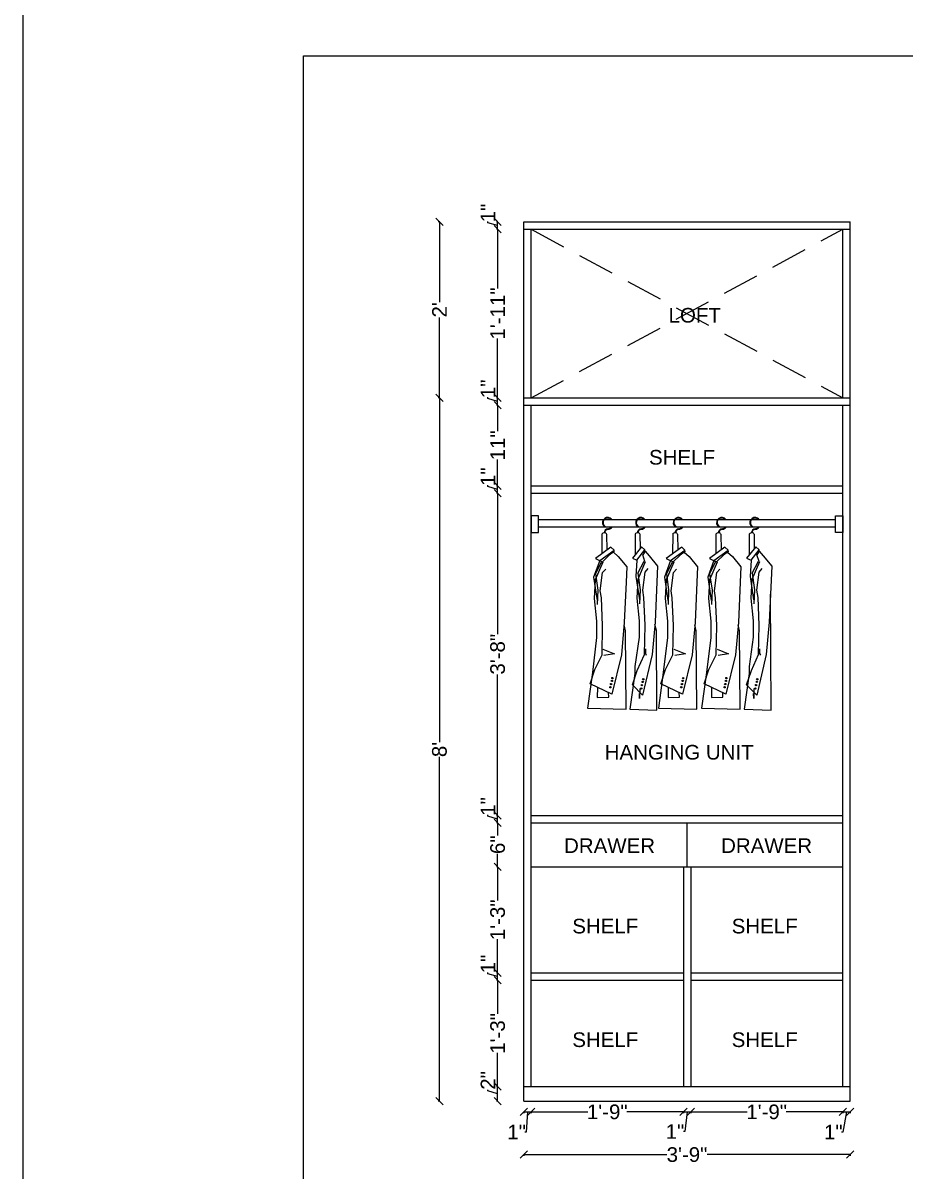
# Model space of a CAD drawing. Header units: inches. Extents: x 15448 to 46480, y -8154 to 0.
# Drawn here: x 17505.8 to 17626.2, y -3089.1 to -2932.4 of the extents above; entities that cross this region are included whole.
import ezdxf

# ---------------------------------------------------------------- set-up
doc = ezdxf.new("R2010")
doc.units = ezdxf.units.IN
doc.header["$MEASUREMENT"] = 0
doc.linetypes.add('DASHED2', pattern=[0.375, 0.25, -0.125])
doc.styles.add('b.k', font='verdana.ttf')
doc.styles.get("Standard").update_dxf_attribs({"font": 'arial.ttf'})
doc.dimstyles.new('STANDARD$0', dxfattribs={"dimscale": 0, "dimtxt": 6, "dimasz": 3, "dimexe": 2, "dimexo": 2, "dimgap": 0, "dimtad": 0, "dimtih": 1, "dimtoh": 1, "dimdec": 1, "dimzin": 0, "dimdsep": 46, "dimlunit": 4, "dimtxsty": 'b.k', "dimcen": 2.5, "dimclrd": 256, "dimclre": 256, "dimclrt": 256, "dimadec": 0, "dimazin": 0, "dimtfac": 1, "dimtdec": 1, "dimtofl": 0, "dimtmove": 2, "dimatfit": 2, "dimfxl": 1, "dimfrac": 2, "dimtolj": 1, "dimtzin": 0, "dimlwd": 9, "dimlwe": 9, "dimarcsym": 0})

# ---------------------------------------------------------------- blocks, each defined once
blk = doc.blocks.new('rdth')
at = {"color": 18, "true_color": 0x000000}
for p, q in [((3607.32, 824.21), (3607.31, 822.23)), ((3607.87, 822.64), (3607.83, 824.19)), ((3610.69, 824.21), (3610.67, 822.12)), ((3611.23, 822.81), (3611.2, 824.19)), ((3614.48, 824.21), (3614.47, 822.23)), ((3615.03, 822.64), (3614.99, 824.19)), ((3618.86, 824.21), (3618.85, 822.23)), ((3619.41, 822.64), (3619.37, 824.19)), ((3622.23, 824.21), (3622.22, 822.12)), ((3622.77, 822.81), (3622.74, 824.19)), ((3608.23, 822.91), (3606.66, 821.75)), ((3607.1, 821.54), (3608.55, 822.59)), ((3607.38, 821.41), (3608.07, 822.09)), ((3608.58, 822.47), (3608.07, 822.09)), ((3608.23, 822.91), (3608.55, 822.59)), ((3608.48, 822.4), (3608.98, 821.97)), ((3608.58, 822.47), (3608.55, 822.59)), ((3611.34, 822.95), (3610.41, 821.79)), ((3610.85, 821.58), (3611.67, 822.63)), ((3611.34, 822.95), (3611.67, 822.63)), ((3611.7, 822.51), (3611.45, 822.13)), ((3611.67, 821.45), (3611.45, 822.13)), ((3611.7, 822.51), (3611.67, 822.63)), ((3611.69, 822.51), (3612.09, 822.01)), ((3615.39, 822.91), (3613.82, 821.75)), ((3614.26, 821.54), (3615.71, 822.59)), ((3614.54, 821.41), (3615.23, 822.09)), ((3615.74, 822.47), (3615.23, 822.09)), ((3615.39, 822.91), (3615.71, 822.59)), ((3615.64, 822.4), (3616.14, 821.97)), ((3615.74, 822.47), (3615.71, 822.59)), ((3619.77, 822.91), (3618.2, 821.75)), ((3618.64, 821.54), (3620.1, 822.59)), ((3618.92, 821.41), (3619.61, 822.09)), ((3620.12, 822.47), (3619.61, 822.09)), ((3619.77, 822.91), (3620.1, 822.59)), ((3620.02, 822.4), (3620.52, 821.97)), ((3620.12, 822.47), (3620.1, 822.59)), ((3622.89, 822.95), (3621.95, 821.79)), ((3622.4, 821.58), (3623.21, 822.63)), ((3622.89, 822.95), (3623.21, 822.63)), ((3623.24, 822.51), (3622.99, 822.13)), ((3623.21, 821.45), (3622.99, 822.13)), ((3623.24, 822.51), (3623.21, 822.63)), ((3623.23, 822.51), (3623.63, 822.01)), ((3607.1, 821.54), (3606.49, 819.88)), ((3607.43, 821.39), (3606.65, 819.6)), ((3606.66, 821.75), (3607.43, 821.38)), ((3606.68, 820.22), (3607.32, 821.44)), ((3608.98, 821.97), (3609.83, 820.93)), ((3609.83, 820.93), (3609.77, 819.35)), ((3610.41, 821.79), (3610.85, 821.58)), ((3610.85, 821.58), (3610.77, 819.92)), ((3611.71, 821.43), (3610.94, 819.64)), ((3610.96, 820.26), (3611.61, 821.48)), ((3612.1, 822.01), (3612.95, 820.97)), ((3612.95, 820.97), (3612.89, 819.4)), ((3614.26, 821.54), (3613.65, 819.88)), ((3614.59, 821.39), (3613.81, 819.6)), ((3613.82, 821.75), (3614.59, 821.38)), ((3613.84, 820.22), (3614.48, 821.44)), ((3616.14, 821.97), (3616.99, 820.93)), ((3616.99, 820.93), (3616.93, 819.35)), ((3618.64, 821.54), (3618.03, 819.88)), ((3618.97, 821.39), (3618.19, 819.6)), ((3618.2, 821.75), (3618.97, 821.38)), ((3618.22, 820.22), (3618.86, 821.44)), ((3620.52, 821.97), (3621.38, 820.93)), ((3621.38, 820.93), (3621.31, 819.35)), ((3621.95, 821.79), (3622.4, 821.58)), ((3622.4, 821.58), (3622.32, 819.92)), ((3623.26, 821.43), (3622.48, 819.64)), ((3622.51, 820.26), (3623.15, 821.48)), ((3623.64, 822.01), (3624.49, 820.97)), ((3624.49, 820.97), (3624.25, 815.33)), ((3606.49, 819.88), (3606.83, 817.52)), ((3606.68, 820.22), (3606.91, 818.54)), ((3607.16, 818.5), (3607.4, 820.33)), ((3607.4, 820.33), (3607.71, 820.69)), ((3610.77, 819.92), (3611.12, 817.56)), ((3610.96, 820.26), (3611.2, 818.58)), ((3611.45, 818.55), (3611.69, 820.37)), ((3611.69, 820.37), (3611.99, 820.73)), ((3613.65, 819.88), (3613.99, 817.52)), ((3613.84, 820.22), (3614.07, 818.54)), ((3614.32, 818.5), (3614.56, 820.33)), ((3614.56, 820.33), (3614.86, 820.69)), ((3618.03, 819.88), (3618.37, 817.52)), ((3618.22, 820.22), (3618.46, 818.54)), ((3618.7, 818.5), (3618.94, 820.33)), ((3618.94, 820.33), (3619.25, 820.69)), ((3622.32, 819.92), (3622.66, 817.56)), ((3622.51, 820.26), (3622.74, 818.58)), ((3622.99, 818.55), (3623.23, 820.37)), ((3623.23, 820.37), (3623.53, 820.73)), ((3606.65, 819.6), (3606.55, 817.71)), ((3609.77, 819.35), (3609.59, 815.29)), ((3610.94, 819.64), (3610.84, 817.76)), ((3612.89, 819.4), (3612.71, 815.33)), ((3613.81, 819.6), (3613.71, 817.71)), ((3616.93, 819.35), (3616.75, 815.29)), ((3618.19, 819.6), (3618.09, 817.71)), ((3621.31, 819.35), (3621.13, 815.29)), ((3622.48, 819.64), (3622.38, 817.76)), ((3606.55, 817.71), (3606.79, 815.41)), ((3606.91, 818.54), (3606.86, 817.12)), ((3607.28, 817.78), (3607.16, 818.5)), ((3607.4, 814.98), (3607.28, 817.78)), ((3610.84, 817.76), (3611.08, 815.45)), ((3611.2, 818.58), (3611.14, 817.16)), ((3611.57, 817.82), (3611.45, 818.55)), ((3611.69, 815.02), (3611.57, 817.82)), ((3613.71, 817.71), (3613.95, 815.41)), ((3614.07, 818.54), (3614.02, 817.12)), ((3614.44, 817.78), (3614.32, 818.5)), ((3614.56, 814.98), (3614.44, 817.78)), ((3618.09, 817.71), (3618.34, 815.41)), ((3618.46, 818.54), (3618.4, 817.12)), ((3618.82, 817.78), (3618.7, 818.5)), ((3618.94, 814.98), (3618.82, 817.78)), ((3622.38, 817.76), (3622.62, 815.45)), ((3622.74, 818.58), (3622.69, 817.16)), ((3623.11, 817.82), (3622.99, 818.55)), ((3623.23, 815.02), (3623.11, 817.82)), ((3624.43, 806.42), (3624.37, 818.15)), ((3606.79, 815.41), (3606.79, 813.77)), ((3609.59, 815.29), (3609.29, 812.01)), ((3611.08, 815.45), (3611.08, 813.81)), ((3612.71, 815.33), (3612.4, 812.05)), ((3613.95, 815.41), (3613.95, 813.77)), ((3616.75, 815.29), (3616.45, 812.01)), ((3618.34, 815.41), (3618.34, 813.77)), ((3621.13, 815.29), (3620.83, 812.01)), ((3622.62, 815.45), (3622.62, 813.81)), ((3624.25, 815.33), (3623.94, 812.05)), ((3607.34, 812.01), (3607.4, 814.98)), ((3609.71, 814.44), (3609.57, 815.04)), ((3609.77, 806.53), (3609.71, 814.44)), ((3611.63, 812.05), (3611.69, 815.02)), ((3612.83, 814.48), (3612.68, 815.08)), ((3612.89, 806.42), (3612.83, 814.48)), ((3614.5, 812.01), (3614.56, 814.98)), ((3616.87, 814.44), (3616.73, 815.04)), ((3616.93, 806.53), (3616.87, 814.44)), ((3618.88, 812.01), (3618.94, 814.98)), ((3621.25, 814.44), (3621.11, 815.04)), ((3621.31, 806.53), (3621.25, 814.44)), ((3623.17, 812.05), (3623.23, 815.02)), ((3606.79, 813.77), (3606.37, 810.22)), ((3611.08, 813.81), (3610.66, 810.83)), ((3613.95, 813.77), (3613.53, 810.22)), ((3618.34, 813.77), (3617.91, 810.22)), ((3622.62, 813.81), (3622.2, 810.83)), ((3606.61, 810.54), (3607.34, 812.01)), ((3607.43, 812.59), (3608.6, 812.11)), ((3608.6, 812.11), (3607.53, 811.95)), ((3609.29, 812.01), (3608.32, 808.04)), ((3610.9, 810.43), (3611.63, 812.05)), ((3612.4, 812.05), (3611.43, 807.93)), ((3611.72, 812.63), (3611.72, 812.15)), ((3611.72, 812.15), (3611.81, 811.99)), ((3613.77, 810.54), (3614.5, 812.01)), ((3614.59, 812.59), (3615.76, 812.11)), ((3615.76, 812.11), (3614.69, 811.95)), ((3616.45, 812.01), (3615.48, 808.04)), ((3618.15, 810.54), (3618.88, 812.01)), ((3618.97, 812.59), (3620.14, 812.11)), ((3620.14, 812.11), (3619.07, 811.95)), ((3620.83, 812.01), (3619.86, 808.04)), ((3622.44, 810.43), (3623.17, 812.05)), ((3623.94, 812.05), (3622.98, 807.93)), ((3623.26, 812.63), (3623.26, 812.15)), ((3623.26, 812.15), (3623.36, 811.99)), ((3606.13, 809.08), (3606.61, 810.54)), ((3610.66, 810.83), (3610.66, 810.13)), ((3613.29, 809.08), (3613.77, 810.54)), ((3617.67, 809.08), (3618.15, 810.54)), ((3622.2, 810.83), (3622.2, 810.13)), ((3606.37, 810.24), (3605.87, 806.63)), ((3606.37, 810.22), (3606.37, 810.24)), ((3610.66, 810.13), (3610.15, 806.52)), ((3610.42, 808.97), (3610.9, 810.43)), ((3613.53, 810.24), (3613.03, 806.63)), ((3613.53, 810.22), (3613.53, 810.24)), ((3617.91, 810.24), (3617.41, 806.63)), ((3617.91, 810.22), (3617.91, 810.24)), ((3622.2, 810.13), (3621.7, 806.52)), ((3621.96, 808.97), (3622.44, 810.43)), ((3608.32, 808.04), (3606.13, 809.08)), ((3606.87, 808.73), (3606.85, 807.7)), ((3608.01, 807.72), (3608, 808.2)), ((3611.43, 807.93), (3610.42, 808.97)), ((3611.15, 808.62), (3611.14, 807.59)), ((3615.48, 808.04), (3613.29, 809.08)), ((3614.02, 808.73), (3614.01, 807.7)), ((3615.17, 807.72), (3615.15, 808.2)), ((3619.86, 808.04), (3617.67, 809.08)), ((3618.41, 808.73), (3618.39, 807.7)), ((3619.55, 807.72), (3619.54, 808.2)), ((3622.98, 807.93), (3621.96, 808.97)), ((3622.69, 808.62), (3622.68, 807.59)), ((3606.85, 807.7), (3608.01, 807.72)), ((3611.12, 807.61), (3611.11, 808.09)), ((3611.14, 807.59), (3611.12, 807.61)), ((3614.01, 807.7), (3615.17, 807.72)), ((3618.39, 807.7), (3619.55, 807.72)), ((3622.67, 807.61), (3622.65, 808.09)), ((3622.68, 807.59), (3622.67, 807.61)), ((3605.87, 806.63), (3609.77, 806.53)), ((3610.15, 806.52), (3612.89, 806.42)), ((3613.03, 806.63), (3616.93, 806.53)), ((3617.41, 806.63), (3621.31, 806.53)), ((3621.7, 806.52), (3624.43, 806.42))]:
    blk.add_line(p, q, dxfattribs=at)
for centre, radius in [((3607.62, 824.97), 0.055), ((3610.97, 824.97), 0.055), ((3614.78, 824.97), 0.055), ((3619.16, 824.97), 0.055), ((3622.51, 824.97), 0.055), ((3608.33, 809.38), 0.0683), ((3608.38, 809.66), 0.0683), ((3611.45, 809.27), 0.0683), ((3611.5, 809.55), 0.0683), ((3615.49, 809.38), 0.0683), ((3615.54, 809.66), 0.0683), ((3619.87, 809.38), 0.0683), ((3619.92, 809.66), 0.0683), ((3622.99, 809.27), 0.0683), ((3623.04, 809.55), 0.0683), ((3608.19, 808.73), 0.0683), ((3608.25, 809.06), 0.0683), ((3611.3, 808.61), 0.0683), ((3611.36, 808.95), 0.0683), ((3615.35, 808.73), 0.0683), ((3615.41, 809.06), 0.0683), ((3619.73, 808.73), 0.0683), ((3619.79, 809.06), 0.0683), ((3622.84, 808.61), 0.0683), ((3622.91, 808.95), 0.0683)]:
    blk.add_circle(centre, radius, dxfattribs=at)
for centre, radius, start, end in [((3607.9, 825.38), 0.522, 58.8889, 230.4094), ((3607.9, 825.38), 0.465, 58.8889, 230.4094), ((3607.86, 825.31), 0.552, 46.2084, 58.8889), ((3607.86, 825.31), 0.609, 40.831, 58.8889), ((3611.26, 825.38), 0.522, 58.8889, 230.4094), ((3611.26, 825.38), 0.465, 58.8889, 230.4094), ((3611.21, 825.31), 0.552, 46.2084, 58.8889), ((3611.21, 825.31), 0.609, 40.831, 58.8889), ((3615.06, 825.38), 0.522, 58.8889, 230.4094), ((3615.06, 825.38), 0.465, 58.8889, 230.4094), ((3615.01, 825.31), 0.552, 46.2084, 58.8889), ((3615.01, 825.31), 0.609, 40.831, 58.8889), ((3619.44, 825.38), 0.522, 58.8889, 230.4094), ((3619.44, 825.38), 0.465, 58.8889, 230.4094), ((3619.4, 825.31), 0.552, 46.2084, 58.8889), ((3619.4, 825.31), 0.609, 40.831, 58.8889), ((3622.8, 825.38), 0.522, 58.8889, 230.4094), ((3622.8, 825.38), 0.465, 58.8889, 230.4094), ((3622.75, 825.31), 0.552, 46.2084, 58.8889), ((3622.75, 825.31), 0.609, 40.831, 58.8889), ((3608, 824.31), 0.457, 98.1438, 177.8717), ((3608, 824.31), 0.4, 98.1438, 177.7449), ((3607.86, 825.31), 0.552, 278.1438, 320.7311), ((3607.86, 825.31), 0.609, 278.1438, 325.0188), ((3611.35, 824.31), 0.457, 98.1438, 177.8717), ((3611.35, 824.31), 0.4, 98.1438, 177.7449), ((3611.21, 825.31), 0.552, 278.1438, 320.7311), ((3611.21, 825.31), 0.609, 278.1438, 325.0188), ((3615.16, 824.31), 0.457, 98.1438, 177.8717), ((3615.16, 824.31), 0.4, 98.1438, 177.7449), ((3615.01, 825.31), 0.552, 278.1438, 320.7311), ((3615.01, 825.31), 0.609, 278.1438, 325.0188), ((3619.54, 824.31), 0.457, 98.1438, 177.8717), ((3619.54, 824.31), 0.4, 98.1438, 177.7449), ((3619.4, 825.31), 0.552, 278.1438, 320.7311), ((3619.4, 825.31), 0.609, 278.1438, 325.0188), ((3622.89, 824.31), 0.457, 98.1438, 177.8717), ((3622.89, 824.31), 0.4, 98.1438, 177.7449), ((3622.75, 825.31), 0.552, 278.1438, 320.7311), ((3622.75, 825.31), 0.609, 278.1438, 325.0188), ((3607.57, 824.07), 0.288, 24.2419, 150.7783), ((3610.94, 824.07), 0.288, 24.2419, 150.7783), ((3614.73, 824.07), 0.288, 24.2419, 150.7783), ((3619.11, 824.07), 0.288, 24.2419, 150.7783), ((3622.48, 824.07), 0.288, 24.2419, 150.7783)]:
    blk.add_arc(centre, radius, start, end, dxfattribs=at)
blk = doc.blocks.new('_Oblique')
at = {"color": 0, "linetype": 'ByBlock', "lineweight": -2}
blk.add_line((-0.5, -0.5), (0.5, 0.5), dxfattribs=at)
blk = doc.blocks.new('*D20')
at = {"color": 1, "lineweight": -2, "transparency": 16777216}
for p, q in [((17569.26, -3078.19), (17569.26, -3078.01)), ((17570.58, -3078.58), (17569.26, -3078.19)), ((17570.62, -3077.58), (17570.4, -3077.58)), ((17570.58, -3079.58), (17570.58, -3077.58)), ((17570.62, -3079.58), (17570.4, -3079.58))]:
    blk.add_line(p, q, dxfattribs=at)
at = {"layer": 'Defpoints', "color": 0, "transparency": 16777216}
for p in [(17570.58, -3077.58), (17574.17, -3077.58), (17574.17, -3079.58)]:
    blk.add_point(p, dxfattribs=at)
at = {"color": 1, "lineweight": -2, "transparency": 16777216}
for p, rotation in [((17570.58, -3077.58), 90), ((17570.58, -3079.58), 270)]:
    blk.add_blockref('_Oblique', p, dxfattribs=dict(at, rotation=rotation))
at = {"color": 1, "lineweight": 5, "transparency": 16777216, "insert": (17569.26, -3076.75), "char_height": 2, "attachment_point": 5, "rotation": 90}
blk.add_mtext('\\A1;2"', dxfattribs=at)
blk = doc.blocks.new('*D21')
at = {"color": 1, "lineweight": -2, "transparency": 16777216}
for p, q in [((17570.62, -3063.08), (17570.4, -3063.08)), ((17570.58, -3063.08), (17570.58, -3067.68)), ((17570.58, -3077.58), (17570.58, -3072.99)), ((17570.62, -3077.58), (17570.4, -3077.58))]:
    blk.add_line(p, q, dxfattribs=at)
at = {"layer": 'Defpoints', "color": 0, "transparency": 16777216}
for p in [(17570.58, -3063.08), (17575.17, -3063.08), (17575.17, -3077.58)]:
    blk.add_point(p, dxfattribs=at)
at = {"color": 1, "lineweight": -2, "transparency": 16777216}
for p, rotation in [((17570.58, -3063.08), 90), ((17570.58, -3077.58), 270)]:
    blk.add_blockref('_Oblique', p, dxfattribs=dict(at, rotation=rotation))
at = {"color": 1, "lineweight": 5, "transparency": 16777216, "insert": (17570.58, -3070.33), "char_height": 2, "attachment_point": 5, "rotation": 90}
blk.add_mtext('\\A1;1\'-3"', dxfattribs=at)
blk = doc.blocks.new('*D22')
at = {"color": 1, "lineweight": -2, "transparency": 16777216}
for p, q in [((17569.26, -3062.19), (17569.26, -3062.01)), ((17570.58, -3062.58), (17569.26, -3062.19)), ((17570.62, -3062.08), (17570.4, -3062.08)), ((17570.62, -3063.08), (17570.4, -3063.08)), ((17570.58, -3063.08), (17570.58, -3062.08))]:
    blk.add_line(p, q, dxfattribs=at)
at = {"layer": 'Defpoints', "color": 0, "transparency": 16777216}
for p in [(17570.58, -3062.08), (17575.17, -3062.08), (17575.17, -3063.08)]:
    blk.add_point(p, dxfattribs=at)
at = {"color": 1, "lineweight": -2, "transparency": 16777216}
for p, rotation in [((17570.58, -3062.08), 90), ((17570.58, -3063.08), 270)]:
    blk.add_blockref('_Oblique', p, dxfattribs=dict(at, rotation=rotation))
at = {"color": 1, "lineweight": 5, "transparency": 16777216, "insert": (17569.26, -3060.86), "char_height": 2, "attachment_point": 5, "rotation": 90}
blk.add_mtext('\\A1;1"', dxfattribs=at)
blk = doc.blocks.new('*D23')
at = {"color": 1, "lineweight": -2, "transparency": 16777216}
for p, q in [((17570.62, -3047.58), (17570.4, -3047.58)), ((17570.58, -3047.58), (17570.58, -3052.18)), ((17570.58, -3062.08), (17570.58, -3057.49)), ((17570.62, -3062.08), (17570.4, -3062.08))]:
    blk.add_line(p, q, dxfattribs=at)
at = {"layer": 'Defpoints', "color": 0, "transparency": 16777216}
for p in [(17570.58, -3047.58), (17575.17, -3047.58), (17575.17, -3062.08)]:
    blk.add_point(p, dxfattribs=at)
at = {"color": 1, "lineweight": -2, "transparency": 16777216}
for p, rotation in [((17570.58, -3047.58), 90), ((17570.58, -3062.08), 270)]:
    blk.add_blockref('_Oblique', p, dxfattribs=dict(at, rotation=rotation))
at = {"color": 1, "lineweight": 5, "transparency": 16777216, "insert": (17570.58, -3054.83), "char_height": 2, "attachment_point": 5, "rotation": 90}
blk.add_mtext('\\A1;1\'-3"', dxfattribs=at)
blk = doc.blocks.new('*D24')
at = {"color": 1, "lineweight": -2, "transparency": 16777216}
for p, q in [((17570.62, -3041.58), (17570.4, -3041.58)), ((17570.58, -3041.58), (17570.58, -3043.34)), ((17570.58, -3047.58), (17570.58, -3045.83)), ((17570.62, -3047.58), (17570.4, -3047.58))]:
    blk.add_line(p, q, dxfattribs=at)
at = {"layer": 'Defpoints', "color": 0, "transparency": 16777216}
for p in [(17570.58, -3041.58), (17575.17, -3041.58), (17575.17, -3047.58)]:
    blk.add_point(p, dxfattribs=at)
at = {"color": 1, "lineweight": -2, "transparency": 16777216}
for p, rotation in [((17570.58, -3041.58), 90), ((17570.58, -3047.58), 270)]:
    blk.add_blockref('_Oblique', p, dxfattribs=dict(at, rotation=rotation))
at = {"color": 1, "lineweight": 5, "transparency": 16777216, "insert": (17570.58, -3044.58), "char_height": 2, "attachment_point": 5, "rotation": 90}
blk.add_mtext('\\A1;6"', dxfattribs=at)
blk = doc.blocks.new('*D25')
at = {"color": 1, "lineweight": -2, "transparency": 16777216}
for p, q in [((17569.26, -3040.69), (17569.26, -3040.51)), ((17570.58, -3041.08), (17569.26, -3040.69)), ((17570.62, -3040.58), (17570.4, -3040.58)), ((17570.58, -3041.58), (17570.58, -3040.58)), ((17570.62, -3041.58), (17570.4, -3041.58))]:
    blk.add_line(p, q, dxfattribs=at)
at = {"layer": 'Defpoints', "color": 0, "transparency": 16777216}
for p in [(17570.58, -3040.58), (17575.17, -3040.58), (17575.17, -3041.58)]:
    blk.add_point(p, dxfattribs=at)
at = {"color": 1, "lineweight": -2, "transparency": 16777216}
for p, rotation in [((17570.58, -3040.58), 90), ((17570.58, -3041.58), 270)]:
    blk.add_blockref('_Oblique', p, dxfattribs=dict(at, rotation=rotation))
at = {"color": 1, "lineweight": 5, "transparency": 16777216, "insert": (17569.26, -3039.36), "char_height": 2, "attachment_point": 5, "rotation": 90}
blk.add_mtext('\\A1;1"', dxfattribs=at)
blk = doc.blocks.new('*D26')
at = {"color": 1, "lineweight": -2, "transparency": 16777216}
for p, q in [((17570.62, -2996.58), (17570.4, -2996.58)), ((17570.58, -2996.58), (17570.58, -3015.83)), ((17570.58, -3040.58), (17570.58, -3021.33)), ((17570.62, -3040.58), (17570.4, -3040.58))]:
    blk.add_line(p, q, dxfattribs=at)
at = {"layer": 'Defpoints', "color": 0, "transparency": 16777216}
for p in [(17570.58, -2996.58), (17575.17, -2996.58), (17575.17, -3040.58)]:
    blk.add_point(p, dxfattribs=at)
at = {"color": 1, "lineweight": -2, "transparency": 16777216}
for p, rotation in [((17570.58, -2996.58), 90), ((17570.58, -3040.58), 270)]:
    blk.add_blockref('_Oblique', p, dxfattribs=dict(at, rotation=rotation))
at = {"color": 1, "lineweight": 5, "transparency": 16777216, "insert": (17570.58, -3018.58), "char_height": 2, "attachment_point": 5, "rotation": 90}
blk.add_mtext('\\A1;3\'-8"', dxfattribs=at)
blk = doc.blocks.new('*D27')
at = {"color": 1, "lineweight": -2, "transparency": 16777216}
for p, q in [((17569.26, -2995.69), (17569.26, -2995.51)), ((17570.58, -2996.08), (17569.26, -2995.69)), ((17570.62, -2995.58), (17570.4, -2995.58)), ((17570.58, -2996.58), (17570.58, -2995.58)), ((17570.62, -2996.58), (17570.4, -2996.58))]:
    blk.add_line(p, q, dxfattribs=at)
at = {"layer": 'Defpoints', "color": 0, "transparency": 16777216}
for p in [(17570.58, -2995.58), (17575.17, -2995.58), (17575.17, -2996.58)]:
    blk.add_point(p, dxfattribs=at)
at = {"color": 1, "lineweight": -2, "transparency": 16777216}
for p, rotation in [((17570.58, -2995.58), 90), ((17570.58, -2996.58), 270)]:
    blk.add_blockref('_Oblique', p, dxfattribs=dict(at, rotation=rotation))
at = {"color": 1, "lineweight": 5, "transparency": 16777216, "insert": (17569.26, -2994.36), "char_height": 2, "attachment_point": 5, "rotation": 90}
blk.add_mtext('\\A1;1"', dxfattribs=at)
blk = doc.blocks.new('*D28')
at = {"color": 1, "lineweight": -2, "transparency": 16777216}
for p, q in [((17570.62, -2984.58), (17570.4, -2984.58)), ((17570.58, -2984.58), (17570.58, -2988.16)), ((17570.58, -2995.58), (17570.58, -2992)), ((17570.62, -2995.58), (17570.4, -2995.58))]:
    blk.add_line(p, q, dxfattribs=at)
at = {"layer": 'Defpoints', "color": 0, "transparency": 16777216}
for p in [(17570.58, -2984.58), (17575.17, -2984.58), (17575.17, -2995.58)]:
    blk.add_point(p, dxfattribs=at)
at = {"color": 1, "lineweight": -2, "transparency": 16777216}
for p, rotation in [((17570.58, -2984.58), 90), ((17570.58, -2995.58), 270)]:
    blk.add_blockref('_Oblique', p, dxfattribs=dict(at, rotation=rotation))
at = {"color": 1, "lineweight": 5, "transparency": 16777216, "insert": (17570.58, -2990.08), "char_height": 2, "attachment_point": 5, "rotation": 90}
blk.add_mtext('\\A1;11"', dxfattribs=at)
blk = doc.blocks.new('*D29')
at = {"color": 1, "lineweight": -2, "transparency": 16777216}
for p, q in [((17569.26, -2983.69), (17569.26, -2983.51)), ((17570.58, -2984.08), (17569.26, -2983.69)), ((17570.62, -2983.58), (17570.4, -2983.58)), ((17570.62, -2984.58), (17570.4, -2984.58)), ((17570.58, -2984.58), (17570.58, -2983.58))]:
    blk.add_line(p, q, dxfattribs=at)
at = {"layer": 'Defpoints', "color": 0, "transparency": 16777216}
for p in [(17570.58, -2983.58), (17575.17, -2983.58), (17575.17, -2984.58)]:
    blk.add_point(p, dxfattribs=at)
at = {"color": 1, "lineweight": -2, "transparency": 16777216}
for p, rotation in [((17570.58, -2983.58), 90), ((17570.58, -2984.58), 270)]:
    blk.add_blockref('_Oblique', p, dxfattribs=dict(at, rotation=rotation))
at = {"color": 1, "lineweight": 5, "transparency": 16777216, "insert": (17569.26, -2982.36), "char_height": 2, "attachment_point": 5, "rotation": 90}
blk.add_mtext('\\A1;1"', dxfattribs=at)
blk = doc.blocks.new('*D30')
at = {"color": 1, "lineweight": -2, "transparency": 16777216}
for p, q in [((17570.62, -2960.58), (17570.4, -2960.58)), ((17570.58, -2960.58), (17570.58, -2968.65)), ((17570.58, -2983.58), (17570.58, -2975.51)), ((17570.62, -2983.58), (17570.4, -2983.58))]:
    blk.add_line(p, q, dxfattribs=at)
at = {"layer": 'Defpoints', "color": 0, "transparency": 16777216}
for p in [(17570.58, -2960.58), (17575.17, -2960.58), (17575.17, -2983.58)]:
    blk.add_point(p, dxfattribs=at)
at = {"color": 1, "lineweight": -2, "transparency": 16777216}
for p, rotation in [((17570.58, -2960.58), 90), ((17570.58, -2983.58), 270)]:
    blk.add_blockref('_Oblique', p, dxfattribs=dict(at, rotation=rotation))
at = {"color": 1, "lineweight": 5, "transparency": 16777216, "insert": (17570.58, -2972.08), "char_height": 2, "attachment_point": 5, "rotation": 90}
blk.add_mtext('\\A1;1\'-11"', dxfattribs=at)
blk = doc.blocks.new('*D31')
at = {"color": 1, "lineweight": -2, "transparency": 16777216}
for p, q in [((17569.26, -2959.69), (17569.26, -2959.51)), ((17570.58, -2960.08), (17569.26, -2959.69)), ((17570.62, -2959.58), (17570.4, -2959.58)), ((17570.58, -2960.58), (17570.58, -2959.58)), ((17570.62, -2960.58), (17570.4, -2960.58))]:
    blk.add_line(p, q, dxfattribs=at)
at = {"layer": 'Defpoints', "color": 0, "transparency": 16777216}
for p in [(17570.58, -2959.58), (17574.17, -2959.58), (17575.17, -2960.58)]:
    blk.add_point(p, dxfattribs=at)
at = {"color": 1, "lineweight": -2, "transparency": 16777216}
for p, rotation in [((17570.58, -2959.58), 90), ((17570.58, -2960.58), 270)]:
    blk.add_blockref('_Oblique', p, dxfattribs=dict(at, rotation=rotation))
at = {"color": 1, "lineweight": 5, "transparency": 16777216, "insert": (17569.26, -2958.36), "char_height": 2, "attachment_point": 5, "rotation": 90}
blk.add_mtext('\\A1;1"', dxfattribs=at)
blk = doc.blocks.new('*D32')
at = {"color": 1, "lineweight": -2, "transparency": 16777216}
for p, q in [((17574.17, -3081.01), (17574.17, -3081.23)), ((17574.17, -3081.05), (17575.17, -3081.05)), ((17574.67, -3081.05), (17574.49, -3083.8)), ((17575.17, -3081.01), (17575.17, -3081.23)), ((17574.49, -3083.8), (17574.31, -3083.8))]:
    blk.add_line(p, q, dxfattribs=at)
at = {"layer": 'Defpoints', "color": 0, "transparency": 16777216}
for p in [(17574.17, -3077.58), (17575.17, -3077.58), (17575.17, -3081.05)]:
    blk.add_point(p, dxfattribs=at)
at = {"color": 1, "lineweight": -2, "transparency": 16777216, "rotation": 180}
blk.add_blockref('_Oblique', (17574.17, -3081.05), dxfattribs=at)
at = {"color": 1, "lineweight": -2, "transparency": 16777216}
blk.add_blockref('_Oblique', (17575.17, -3081.05), dxfattribs=at)
at = {"color": 1, "lineweight": 5, "transparency": 16777216, "insert": (17573.16, -3083.8), "char_height": 2, "attachment_point": 5}
blk.add_mtext('\\A1;1"', dxfattribs=at)
blk = doc.blocks.new('*D33')
at = {"color": 1, "lineweight": -2, "transparency": 16777216}
for p, q in [((17575.17, -3081.01), (17575.17, -3081.23)), ((17575.17, -3081.05), (17582.89, -3081.05)), ((17595.92, -3081.05), (17588.2, -3081.05)), ((17595.92, -3081.01), (17595.92, -3081.23))]:
    blk.add_line(p, q, dxfattribs=at)
at = {"layer": 'Defpoints', "color": 0, "transparency": 16777216}
for p in [(17595.92, -3063.08), (17575.17, -3077.58), (17595.92, -3081.05)]:
    blk.add_point(p, dxfattribs=at)
at = {"color": 1, "lineweight": -2, "transparency": 16777216, "rotation": 180}
blk.add_blockref('_Oblique', (17575.17, -3081.05), dxfattribs=at)
at = {"color": 1, "lineweight": -2, "transparency": 16777216}
blk.add_blockref('_Oblique', (17595.92, -3081.05), dxfattribs=at)
at = {"color": 1, "lineweight": 5, "transparency": 16777216, "insert": (17585.54, -3081.05), "char_height": 2, "attachment_point": 5}
blk.add_mtext('\\A1;1\'-9"', dxfattribs=at)
blk = doc.blocks.new('*D34')
at = {"color": 1, "lineweight": -2, "transparency": 16777216}
for p, q in [((17595.92, -3081.01), (17595.92, -3081.23)), ((17595.92, -3081.05), (17596.92, -3081.05)), ((17596.42, -3081.05), (17596.11, -3083.72)), ((17596.92, -3081.01), (17596.92, -3081.23)), ((17596.11, -3083.72), (17595.93, -3083.72))]:
    blk.add_line(p, q, dxfattribs=at)
at = {"layer": 'Defpoints', "color": 0, "transparency": 16777216}
for p in [(17595.92, -3063.08), (17596.92, -3077.58), (17596.92, -3081.05)]:
    blk.add_point(p, dxfattribs=at)
at = {"color": 1, "lineweight": -2, "transparency": 16777216, "rotation": 180}
blk.add_blockref('_Oblique', (17595.92, -3081.05), dxfattribs=at)
at = {"color": 1, "lineweight": -2, "transparency": 16777216}
blk.add_blockref('_Oblique', (17596.92, -3081.05), dxfattribs=at)
at = {"color": 1, "lineweight": 5, "transparency": 16777216, "insert": (17594.78, -3083.72), "char_height": 2, "attachment_point": 5}
blk.add_mtext('\\A1;1"', dxfattribs=at)
blk = doc.blocks.new('*D35')
at = {"color": 1, "lineweight": -2, "transparency": 16777216}
for p, q in [((17596.92, -3081.01), (17596.92, -3081.23)), ((17596.92, -3081.05), (17604.64, -3081.05)), ((17617.67, -3081.05), (17609.95, -3081.05)), ((17617.67, -3081.01), (17617.67, -3081.23))]:
    blk.add_line(p, q, dxfattribs=at)
at = {"layer": 'Defpoints', "color": 0, "transparency": 16777216}
for p in [(17596.92, -3077.58), (17617.67, -3077.58), (17617.67, -3081.05)]:
    blk.add_point(p, dxfattribs=at)
at = {"color": 1, "lineweight": -2, "transparency": 16777216, "rotation": 180}
blk.add_blockref('_Oblique', (17596.92, -3081.05), dxfattribs=at)
at = {"color": 1, "lineweight": -2, "transparency": 16777216}
blk.add_blockref('_Oblique', (17617.67, -3081.05), dxfattribs=at)
at = {"color": 1, "lineweight": 5, "transparency": 16777216, "insert": (17607.29, -3081.05), "char_height": 2, "attachment_point": 5}
blk.add_mtext('\\A1;1\'-9"', dxfattribs=at)
blk = doc.blocks.new('*D36')
at = {"color": 1, "lineweight": -2, "transparency": 16777216}
for p, q in [((17617.67, -3081.01), (17617.67, -3081.23)), ((17617.67, -3081.05), (17618.67, -3081.05)), ((17618.17, -3081.05), (17617.7, -3083.8)), ((17618.67, -3081.01), (17618.67, -3081.23)), ((17617.7, -3083.8), (17617.52, -3083.8))]:
    blk.add_line(p, q, dxfattribs=at)
at = {"layer": 'Defpoints', "color": 0, "transparency": 16777216}
for p in [(17617.67, -3077.58), (17618.67, -3079.58), (17618.67, -3081.05)]:
    blk.add_point(p, dxfattribs=at)
at = {"color": 1, "lineweight": -2, "transparency": 16777216, "rotation": 180}
blk.add_blockref('_Oblique', (17617.67, -3081.05), dxfattribs=at)
at = {"color": 1, "lineweight": -2, "transparency": 16777216}
blk.add_blockref('_Oblique', (17618.67, -3081.05), dxfattribs=at)
at = {"color": 1, "lineweight": 5, "transparency": 16777216, "insert": (17616.38, -3083.8), "char_height": 2, "attachment_point": 5}
blk.add_mtext('\\A1;1"', dxfattribs=at)
blk = doc.blocks.new('*D37')
at = {"color": 1, "lineweight": -2, "transparency": 16777216}
for p, q in [((17574.17, -3086.84), (17574.17, -3087.06)), ((17574.17, -3086.88), (17593.67, -3086.88)), ((17618.67, -3086.88), (17599.17, -3086.88)), ((17618.67, -3086.84), (17618.67, -3087.06))]:
    blk.add_line(p, q, dxfattribs=at)
at = {"layer": 'Defpoints', "color": 0, "transparency": 16777216}
for p in [(17574.17, -3079.58), (17618.67, -3079.58), (17618.67, -3086.88)]:
    blk.add_point(p, dxfattribs=at)
at = {"color": 1, "lineweight": -2, "transparency": 16777216, "rotation": 180}
blk.add_blockref('_Oblique', (17574.17, -3086.88), dxfattribs=at)
at = {"color": 1, "lineweight": -2, "transparency": 16777216}
blk.add_blockref('_Oblique', (17618.67, -3086.88), dxfattribs=at)
at = {"color": 1, "lineweight": 5, "transparency": 16777216, "insert": (17596.42, -3086.88), "char_height": 2, "attachment_point": 5}
blk.add_mtext('\\A1;3\'-9"', dxfattribs=at)
blk = doc.blocks.new('*D38')
at = {"color": 1, "lineweight": -2, "transparency": 16777216}
for p, q in [((17562.68, -2983.58), (17562.46, -2983.58)), ((17562.64, -2983.58), (17562.64, -3030.57)), ((17562.64, -3079.58), (17562.64, -3032.59)), ((17562.68, -3079.58), (17562.46, -3079.58))]:
    blk.add_line(p, q, dxfattribs=at)
at = {"layer": 'Defpoints', "color": 0, "transparency": 16777216}
for p in [(17562.64, -2983.58), (17574.17, -2983.58), (17574.17, -3079.58)]:
    blk.add_point(p, dxfattribs=at)
at = {"color": 1, "lineweight": -2, "transparency": 16777216}
for p, rotation in [((17562.64, -2983.58), 90), ((17562.64, -3079.58), 270)]:
    blk.add_blockref('_Oblique', p, dxfattribs=dict(at, rotation=rotation))
at = {"color": 1, "lineweight": 5, "transparency": 16777216, "insert": (17562.64, -3031.58), "char_height": 2, "attachment_point": 5, "rotation": 90}
blk.add_mtext("\\A1;8'", dxfattribs=at)
blk = doc.blocks.new('*D39')
at = {"color": 1, "lineweight": -2, "transparency": 16777216}
for p, q in [((17562.68, -2959.58), (17562.46, -2959.58)), ((17562.64, -2959.58), (17562.64, -2970.55)), ((17562.64, -2983.58), (17562.64, -2972.61)), ((17562.68, -2983.58), (17562.46, -2983.58))]:
    blk.add_line(p, q, dxfattribs=at)
at = {"layer": 'Defpoints', "color": 0, "transparency": 16777216}
for p in [(17562.64, -2959.58), (17574.17, -2959.58), (17574.17, -2983.58)]:
    blk.add_point(p, dxfattribs=at)
at = {"color": 1, "lineweight": -2, "transparency": 16777216}
for p, rotation in [((17562.64, -2959.58), 90), ((17562.64, -2983.58), 270)]:
    blk.add_blockref('_Oblique', p, dxfattribs=dict(at, rotation=rotation))
at = {"color": 1, "lineweight": 5, "transparency": 16777216, "insert": (17562.64, -2971.58), "char_height": 2, "attachment_point": 5, "rotation": 90}
blk.add_mtext("\\A1;2'", dxfattribs=at)

msp = doc.modelspace()

# ---------------------------------------------------------------- linework, layer by layer
at = {"lineweight": 5}
for p, q in [((17505.8, -2736.5), (17505.8, -3444.5)), ((17574.17, -3079.58), (17574.17, -2959.58)), ((17574.17, -2959.58), (17618.67, -2959.58)), ((17618.67, -3079.58), (17618.67, -2959.58)), ((17574.17, -2960.58), (17618.67, -2960.58)), ((17575.17, -2983.58), (17575.17, -2960.58)), ((17617.67, -2983.58), (17617.67, -2960.58)), ((17574.17, -2983.58), (17618.67, -2983.58)), ((17574.17, -2984.58), (17618.67, -2984.58)), ((17575.17, -3077.58), (17575.17, -2984.58)), ((17617.67, -3077.58), (17617.67, -2984.58)), ((17575.17, -2995.58), (17617.67, -2995.58)), ((17575.17, -2996.58), (17617.67, -2996.58)), ((17576.17, -3000.19), (17616.67, -3000.19)), ((17576.17, -3001.19), (17616.67, -3001.19)), ((17575.17, -3040.58), (17617.67, -3040.58)), ((17575.17, -3041.58), (17617.67, -3041.58)), ((17596.42, -3047.58), (17596.42, -3041.58)), ((17575.17, -3047.58), (17617.67, -3047.58)), ((17595.92, -3047.58), (17595.92, -3077.58)), ((17596.92, -3047.58), (17596.92, -3077.58)), ((17575.17, -3062.08), (17595.92, -3062.08)), ((17575.17, -3063.08), (17595.92, -3063.08)), ((17596.92, -3062.08), (17617.67, -3062.08)), ((17596.92, -3063.08), (17617.67, -3063.08)), ((17574.17, -3077.58), (17618.67, -3077.58)), ((17574.17, -3079.58), (17618.67, -3079.58))]:
    msp.add_line(p, q, dxfattribs=at)
at = {"color": 252, "linetype": 'DASHED2', "lineweight": 5, "ltscale": 20, "true_color": 0x939598}
for p, q in [((17575.17, -2983.58), (17617.67, -2960.58)), ((17575.17, -2960.58), (17617.67, -2983.58))]:
    msp.add_line(p, q, dxfattribs=at)
at = {"lineweight": 5}
for points in [[(17544.08, -2936.92), (17880.84, -2936.92), (17880.84, -3178.41), (17544.08, -3178.41)], [(17575.17, -3001.98), (17576.17, -3001.98), (17576.17, -2999.68), (17575.17, -2999.68)], [(17617.67, -3001.98), (17616.67, -3001.98), (17616.67, -2999.68), (17617.67, -2999.68)]]:
    msp.add_lwpolyline(points, close=True, dxfattribs=at)

# ---------------------------------------------------------------- block references
at = {"lineweight": 5, "xscale": 1.349456073416687, "yscale": 1.349456073416687, "zscale": 1.349456073416687}
msp.add_blockref('rdth', (12716.88, -4114.44), dxfattribs=at)

# ---------------------------------------------------------------- texts
at = {"color": 240, "lineweight": 5, "true_color": 0xed1f24, "char_height": 2, "attachment_point": 1}
for s, width, insert in [('LOFT', 18.3559, (17593.9, -2971.32)), ('\\pxqc; SHELF', 33.9786, (17578.36, -2990.7)), ('\\pxqc;HANGING UNIT', 33.9786, (17578.36, -3030.96)), ('\\pxqc;DRAWER', 33.9786, (17568.86, -3043.71)), ('\\pxqc;DRAWER', 33.9786, (17590.29, -3043.71)), ('\\pxqc; SHELF', 33.9786, (17567.89, -3054.69)), ('\\pxqc; SHELF', 33.9786, (17589.64, -3054.69)), ('\\pxqc; SHELF', 33.9786, (17567.89, -3070.19)), ('\\pxqc; SHELF', 33.9786, (17589.64, -3070.19))]:
    msp.add_mtext_dynamic_manual_height_columns(s, width=width, gutter_width=18.23, heights=[0], dxfattribs=dict(at, insert=insert))

# ---------------------------------------------------------------- dimensions: what is measured, and where the dimension line sits
at = {"lineweight": 5}
for base, p1, p2, picture, middle in [((17570.58, -2959.58), (17575.17, -2960.58), (17574.17, -2959.58), '*D31', (17569.26, -2959.42)), ((17562.64, -2959.58), (17574.17, -2983.58), (17574.17, -2959.58), '*D39', (17562.64, -2971.58)), ((17570.58, -2960.58), (17575.17, -2983.58), (17575.17, -2960.58), '*D30', (17570.58, -2972.08)), ((17570.58, -2983.58), (17575.17, -2984.58), (17575.17, -2983.58), '*D29', (17569.26, -2983.42)), ((17562.64, -2983.58), (17574.17, -3079.58), (17574.17, -2983.58), '*D38', (17562.64, -3031.58)), ((17570.58, -2984.58), (17575.17, -2995.58), (17575.17, -2984.58), '*D28', (17570.58, -2990.08)), ((17570.58, -2995.58), (17575.17, -2996.58), (17575.17, -2995.58), '*D27', (17569.26, -2995.42)), ((17570.58, -2996.58), (17575.17, -3040.58), (17575.17, -2996.58), '*D26', (17570.58, -3018.58)), ((17570.58, -3040.58), (17575.17, -3041.58), (17575.17, -3040.58), '*D25', (17569.26, -3040.42)), ((17570.58, -3041.58), (17575.17, -3047.58), (17575.17, -3041.58), '*D24', (17570.58, -3044.58)), ((17570.58153128, -3047.58133779), (17575.16786005, -3062.08133779), (17575.16786005, -3047.58133779), '*D23', (17570.58153128, -3054.83133779)), ((17570.58, -3062.08), (17575.17, -3063.08), (17575.17, -3062.08), '*D22', (17569.26, -3061.92)), ((17570.58153128, -3063.08133779), (17575.16786005, -3077.58133779), (17575.16786005, -3063.08133779), '*D21', (17570.58153128, -3070.33133779)), ((17570.58, -3077.58), (17574.17, -3079.58), (17574.17, -3077.58), '*D20', (17569.26, -3077.92))]:
    dim = msp.add_linear_dim(base=base, p1=p1, p2=p2, angle=90, dimstyle='STANDARD$0', override={"dimscale": 1, "dimtxt": 2, "dimasz": 1, "dimexe": 0.18, "dimexo": 0.0625, "dimgap": 0.09, "dimtih": 0, "dimtoh": 0, "dimdec": 0, "dimtxsty": 'Standard', "dimblk": 'Oblique', "dimcen": 0.09, "dimclrd": 1, "dimclre": 1, "dimclrt": 1, "dimtdec": 0, "dimtmove": 1, "dimatfit": 3, "dimldrblk": 'Oblique', "dimfxl": 0.03937, "dimfxlon": 1, "dimfrac": 0, "dimlwd": 65534, "dimlwe": 65534, "dimarcsym": 1}, dxfattribs=at)
    dim.commit()
    dim.dimension.update_dxf_attribs({"geometry": picture, "text_midpoint": middle})
for base, p1, p2, picture, middle in [((17595.92, -3081.05), (17575.17, -3077.58), (17595.92, -3063.08), '*D33', (17585.54, -3081.05)), ((17617.67, -3081.05), (17596.92, -3077.58), (17617.67, -3077.58), '*D35', (17607.29, -3081.05)), ((17618.66786005, -3086.88048999), (17574.16786005, -3079.58133779), (17618.66786005, -3079.58133779), '*D37', (17596.41786005, -3086.88048999))]:
    dim = msp.add_linear_dim(base=base, p1=p1, p2=p2, dimstyle='STANDARD$0', override={"dimscale": 1, "dimtxt": 2, "dimasz": 1, "dimexe": 0.18, "dimexo": 0.0625, "dimgap": 0.09, "dimtih": 0, "dimtoh": 0, "dimdec": 0, "dimtxsty": 'Standard', "dimblk": 'Oblique', "dimcen": 0.09, "dimclrd": 1, "dimclre": 1, "dimclrt": 1, "dimtdec": 0, "dimtmove": 1, "dimatfit": 3, "dimldrblk": 'Oblique', "dimfxl": 0.03937, "dimfxlon": 1, "dimfrac": 0, "dimlwd": 65534, "dimlwe": 65534, "dimarcsym": 1}, dxfattribs=at)
    dim.commit()
    dim.dimension.update_dxf_attribs({"geometry": picture, "text_midpoint": middle})
for base, p1, p2, picture, middle in [((17596.92, -3081.05), (17595.92, -3063.08), (17596.92, -3077.58), '*D34', (17595.84, -3083.72)), ((17575.17, -3081.05), (17574.17, -3077.58), (17575.17, -3077.58), '*D32', (17574.22, -3083.8)), ((17618.67, -3081.05), (17617.67, -3077.58), (17618.67, -3079.58), '*D36', (17617.43, -3083.8))]:
    dim = msp.add_linear_dim(base=base, p1=p1, p2=p2, dimstyle='STANDARD$0', override={"dimscale": 1, "dimtxt": 2, "dimasz": 1, "dimexe": 0.18, "dimexo": 0.0625, "dimgap": 0.09, "dimtih": 0, "dimtoh": 0, "dimdec": 0, "dimtxsty": 'Standard', "dimblk": 'Oblique', "dimcen": 0.09, "dimclrd": 1, "dimclre": 1, "dimclrt": 1, "dimtdec": 0, "dimtmove": 1, "dimatfit": 3, "dimldrblk": 'Oblique', "dimfxl": 0.03937, "dimfxlon": 1, "dimfrac": 0, "dimlwd": 65534, "dimlwe": 65534, "dimarcsym": 1}, dxfattribs=at)
    dim.commit()
    dim.dimension.update_dxf_attribs({"geometry": picture, "text_midpoint": middle, "dimtype": 160})

doc.saveas('drawing.dxf')
